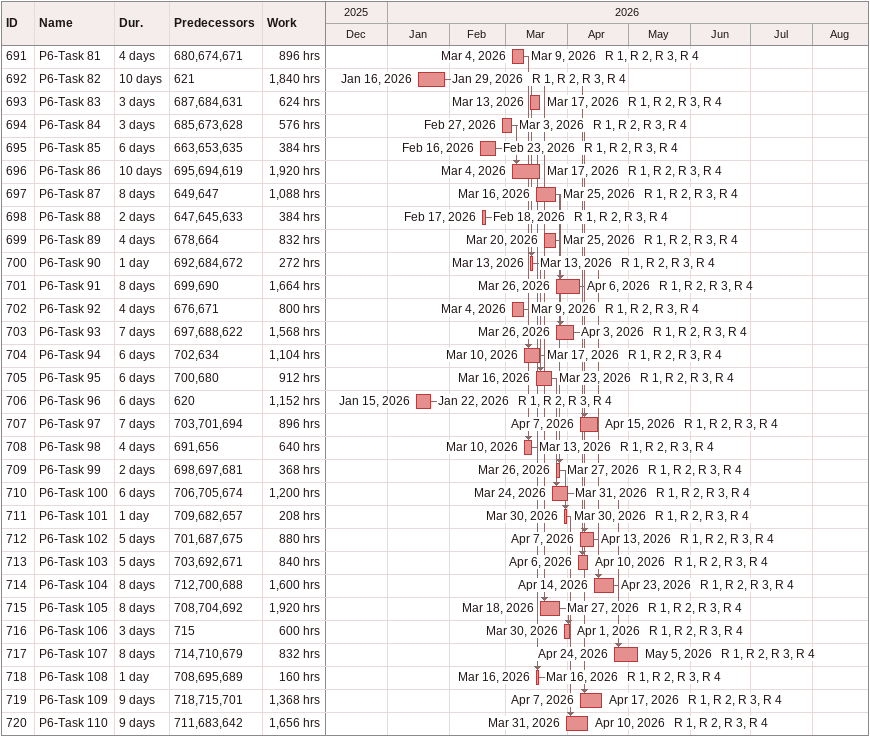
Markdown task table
| ID | Task | Duration | Start | Finish | Predecessors | Resources | Work (h) |
|---|---|---|---|---|---|---|---|
| 691 | P6-Task 81 | 4d | 2026-03-04 | 2026-03-09 | 680, 674, 671 | R 1, R 2, R 3, R 4 | 896 |
| 692 | P6-Task 82 | 10d | 2026-01-16 | 2026-01-29 | 621 | R 1, R 2, R 3, R 4 | 1840 |
| 693 | P6-Task 83 | 3d | 2026-03-13 | 2026-03-17 | 687, 684, 631 | R 1, R 2, R 3, R 4 | 624 |
| 694 | P6-Task 84 | 3d | 2026-02-27 | 2026-03-03 | 685, 673, 628 | R 1, R 2, R 3, R 4 | 576 |
| 695 | P6-Task 85 | 6d | 2026-02-16 | 2026-02-23 | 663, 653, 635 | R 1, R 2, R 3, R 4 | 384 |
| 696 | P6-Task 86 | 10d | 2026-03-04 | 2026-03-17 | 695, 694, 619 | R 1, R 2, R 3, R 4 | 1920 |
| 697 | P6-Task 87 | 8d | 2026-03-16 | 2026-03-25 | 649, 647 | R 1, R 2, R 3, R 4 | 1088 |
| 698 | P6-Task 88 | 2d | 2026-02-17 | 2026-02-18 | 647, 645, 633 | R 1, R 2, R 3, R 4 | 384 |
| 699 | P6-Task 89 | 4d | 2026-03-20 | 2026-03-25 | 678, 664 | R 1, R 2, R 3, R 4 | 832 |
| 700 | P6-Task 90 | 1d | 2026-03-13 | 2026-03-13 | 692, 684, 672 | R 1, R 2, R 3, R 4 | 272 |
| 701 | P6-Task 91 | 8d | 2026-03-26 | 2026-04-06 | 699, 690 | R 1, R 2, R 3, R 4 | 1664 |
| 702 | P6-Task 92 | 4d | 2026-03-04 | 2026-03-09 | 676, 671 | R 1, R 2, R 3, R 4 | 800 |
| 703 | P6-Task 93 | 7d | 2026-03-26 | 2026-04-03 | 697, 688, 622 | R 1, R 2, R 3, R 4 | 1568 |
| 704 | P6-Task 94 | 6d | 2026-03-10 | 2026-03-17 | 702, 634 | R 1, R 2, R 3, R 4 | 1104 |
| 705 | P6-Task 95 | 6d | 2026-03-16 | 2026-03-23 | 700, 680 | R 1, R 2, R 3, R 4 | 912 |
| 706 | P6-Task 96 | 6d | 2026-01-15 | 2026-01-22 | 620 | R 1, R 2, R 3, R 4 | 1152 |
| 707 | P6-Task 97 | 7d | 2026-04-07 | 2026-04-15 | 703, 701, 694 | R 1, R 2, R 3, R 4 | 896 |
| 708 | P6-Task 98 | 4d | 2026-03-10 | 2026-03-13 | 691, 656 | R 1, R 2, R 3, R 4 | 640 |
| 709 | P6-Task 99 | 2d | 2026-03-26 | 2026-03-27 | 698, 697, 681 | R 1, R 2, R 3, R 4 | 368 |
| 710 | P6-Task 100 | 6d | 2026-03-24 | 2026-03-31 | 706, 705, 674 | R 1, R 2, R 3, R 4 | 1200 |
| 711 | P6-Task 101 | 1d | 2026-03-30 | 2026-03-30 | 709, 682, 657 | R 1, R 2, R 3, R 4 | 208 |
| 712 | P6-Task 102 | 5d | 2026-04-07 | 2026-04-13 | 701, 687, 675 | R 1, R 2, R 3, R 4 | 880 |
| 713 | P6-Task 103 | 5d | 2026-04-06 | 2026-04-10 | 703, 692, 671 | R 1, R 2, R 3, R 4 | 840 |
| 714 | P6-Task 104 | 8d | 2026-04-14 | 2026-04-23 | 712, 700, 688 | R 1, R 2, R 3, R 4 | 1600 |
| 715 | P6-Task 105 | 8d | 2026-03-18 | 2026-03-27 | 708, 704, 692 | R 1, R 2, R 3, R 4 | 1920 |
| 716 | P6-Task 106 | 3d | 2026-03-30 | 2026-04-01 | 715 | R 1, R 2, R 3, R 4 | 600 |
| 717 | P6-Task 107 | 8d | 2026-04-24 | 2026-05-05 | 714, 710, 679 | R 1, R 2, R 3, R 4 | 832 |
| 718 | P6-Task 108 | 1d | 2026-03-16 | 2026-03-16 | 708, 695, 689 | R 1, R 2, R 3, R 4 | 160 |
| 719 | P6-Task 109 | 9d | 2026-04-07 | 2026-04-17 | 718, 715, 701 | R 1, R 2, R 3, R 4 | 1368 |
| 720 | P6-Task 110 | 9d | 2026-03-31 | 2026-04-10 | 711, 683, 642 | R 1, R 2, R 3, R 4 | 1656 |
